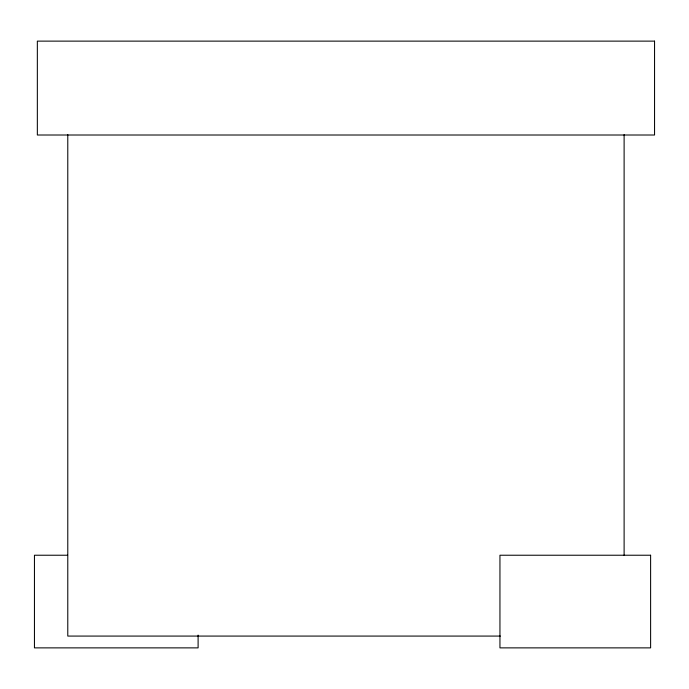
<?xml version="1.0" encoding="UTF-8"?>
<svg xmlns="http://www.w3.org/2000/svg" width="689" height="689" viewBox="0 0 689 689"><rect width="100%" height="100%" fill="white"/><g stroke="black" fill="none" stroke-linecap="round" stroke-linejoin="round"><path stroke-width="1.03" d="M67.608 555.231L34.45 555.231L34.45 647.875L198.105 647.875L198.105 635.094M500.369 636.076L67.78 636.076L67.78 134.622M624.113 134.622L624.113 555.368M654.55 41.125L37.344 41.125L37.344 135.01L654.55 135.01L654.55 41.125M650.614 555.231L499.947 555.231L499.947 647.875L650.614 647.875L650.614 555.231"/></g></svg>
